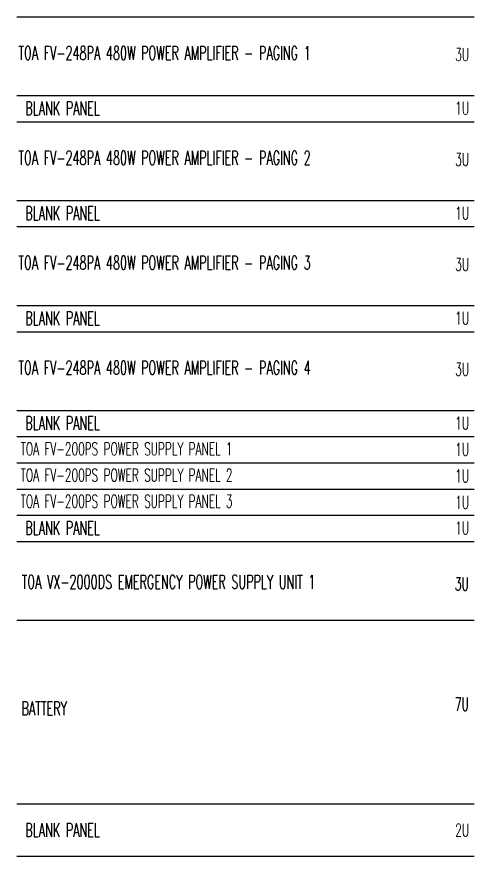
# Model space of a CAD drawing. Header units: millimetres. Extents: x 2974 to 5671, y 1205 to 3288.
# Drawn here: x 4327.9 to 4495, y 1302.7 to 1609.7 of the extents above; entities that cross this region are included whole.
import ezdxf
from ezdxf.enums import TextEntityAlignment as Align

# ---------------------------------------------------------------- set-up
doc = ezdxf.new("R2010")
doc.units = ezdxf.units.MM
doc.layers.add('0-RACK', color=7, linetype='Continuous')
doc.layers.add('TEXT', color=3, linetype='Continuous')
doc.styles.add('SIMPLEX', font='simplex.shx', dxfattribs={"width": 0.6})

msp = doc.modelspace()

# ---------------------------------------------------------------- linework, layer by layer
at = {"layer": '0-RACK', "color": 0, "linetype": 'Continuous'}
for p, q in [((4327.85889, 1609.66277, -0.02095), (4495.01591, 1609.66277, -0.02095)), ((4327.85889, 1580.88561, -0.02095), (4495.01591, 1580.88561, -0.02095)), ((4327.85889, 1571.29322, -0.02095), (4495.01591, 1571.29322, -0.02095)), ((4327.85889, 1542.51606, -0.02095), (4495.01591, 1542.51606, -0.02095)), ((4327.85889, 1532.92367, -0.02095), (4495.01591, 1532.92367, -0.02095)), ((4327.85889, 1504.10687, -0.02095), (4495.01591, 1504.10687, -0.02095)), ((4327.85889, 1494.51449, -0.02095), (4495.01591, 1494.51449, -0.02095)), ((4327.85889, 1465.73732, -0.02095), (4495.01591, 1465.73732, -0.02095)), ((4327.85889, 1456.14494, -0.02095), (4495.01591, 1456.14494, -0.02095)), ((4327.85889, 1446.55255, -0.02095), (4495.01591, 1446.55255, -0.02095)), ((4327.85889, 1436.96016, -0.02095), (4495.01591, 1436.96016, -0.02095)), ((4327.85889, 1427.3975, -0.02095), (4495.01591, 1427.3975, -0.02095)), ((4327.85889, 1417.78199, -0.02095), (4495.01591, 1417.78199, -0.02095)), ((4327.85889, 1388.98501, -0.02095), (4495.01591, 1388.98501, -0.02095)), ((4327.85889, 1388.98501, -0.02095), (4495.01591, 1388.98501, -0.02095)), ((4327.85889, 1388.97841, -0.02095), (4495.01591, 1388.97841, -0.02095)), ((4327.85889, 1321.85151, -0.02095), (4495.01591, 1321.85151, -0.02095)), ((4327.85889, 1302.70636, -0.02095), (4495.01591, 1302.70636, -0.02095))]:
    msp.add_line(p, q, dxfattribs=at)

# ---------------------------------------------------------------- texts
at = {"layer": '0-RACK', "color": 3, "extrusion": (-4.40822e-16, 0.000346206, 1), "style": 'SIMPLEX', "width": 0.6}
for s, p in [('TOA FV-248PA 480W POWER AMPLIFIER - PAGING 1', (4328.42271, 1596.45473, 0.48235)), ('TOA FV-248PA 480W POWER AMPLIFIER - PAGING 2', (4328.42271, 1558.08518, 0.46907)), ('TOA FV-248PA 480W POWER AMPLIFIER - PAGING 3', (4328.42271, 1519.71563, 0.45578)), ('TOA FV-248PA 480W POWER AMPLIFIER - PAGING 4', (4328.42271, 1481.30645, 0.44249))]:
    msp.add_text(s, height=5, dxfattribs=at).set_placement(p, align=Align.MIDDLE_LEFT)
at = {"layer": '0-RACK', "color": 3, "style": 'SIMPLEX', "width": 0.6}
for p in [(4490.63324, 1595.84905, -0.02095), (4490.63324, 1557.4795, -0.02095), (4490.63324, 1519.10995, -0.02095), (4490.63324, 1480.74039, -0.02095)]:
    msp.add_text('3U', height=4.689612, dxfattribs=at).set_placement(p, align=Align.MIDDLE_CENTER)
at = {"layer": '0-RACK', "color": 7, "style": 'SIMPLEX', "width": 0.6}
for s, height, p in [('BLANK PANEL', 5, (4344.59717, 1576.22259, -0.02095)), ('1U', 4.689612, (4490.63152, 1576.22259, -0.02095)), ('BLANK PANEL', 5, (4344.59717, 1537.85304, -0.02095)), ('1U', 4.689612, (4490.63152, 1537.85304, -0.02095)), ('BLANK PANEL', 5, (4344.59717, 1499.44385, -0.02095)), ('1U', 4.689612, (4490.63152, 1499.45376, -0.02095)), ('BLANK PANEL', 5, (4344.59717, 1461.0743, -0.02095)), ('1U', 4.689612, (4490.63152, 1461.08421, -0.02095)), ('1U', 4.689612, (4490.63152, 1441.77617, -0.02095)), ('BLANK PANEL', 5, (4344.59717, 1422.73448, -0.02095)), ('1U', 4.689612, (4490.63152, 1422.74438, -0.02095)), ('2U', 4.689612, (4490.63152, 1312.25912, -0.02095))]:
    msp.add_text(s, height=height, dxfattribs=at).set_placement(p, align=Align.MIDDLE_CENTER)
at = {"layer": '0-RACK', "color": 6, "extrusion": (-4.40822e-16, 0.000346206, 1), "style": 'SIMPLEX', "width": 0.6}
for s, p in [('TOA FV-200PS POWER SUPPLY PANEL 1', (4329.27381, 1451.64601, 0.31559)), ('TOA FV-200PS POWER SUPPLY PANEL 2', (4329.27381, 1442.05363, 0.31227)), ('TOA FV-200PS POWER SUPPLY PANEL 3', (4329.27381, 1432.49096, 0.30896))]:
    msp.add_text(s, height=4.6896118, dxfattribs=at).set_placement(p, align=Align.MIDDLE_LEFT)
at = {"layer": '0-RACK', "color": 6, "style": 'SIMPLEX', "width": 0.6}
for p in [(4490.63152, 1451.49182, -0.02095), (4490.63152, 1441.75635, -0.02095), (4490.63152, 1432.13424, -0.02095)]:
    msp.add_text('1U', height=4.689612, dxfattribs=at).set_placement(p, align=Align.MIDDLE_CENTER)
at = {"layer": '0-RACK', "color": 141, "style": 'SIMPLEX', "width": 0.6}
msp.add_text('7U', height=4.796194, dxfattribs=at).set_placement((4490.46599, 1358.29912, -0.02095), align=Align.MIDDLE_CENTER)
msp.add_text('BATTERY', height=5, dxfattribs=at).set_placement((4329.60932, 1356.73411, -0.02095), align=Align.MIDDLE_LEFT)
at = {"layer": '0-RACK', "color": 0, "style": 'SIMPLEX', "width": 0.6}
msp.add_text('BLANK PANEL', height=5, dxfattribs=at).set_placement((4344.59717, 1312.25912, -0.02095), align=Align.MIDDLE_CENTER)
at = {"layer": 'TEXT', "color": 141, "style": 'SIMPLEX', "width": 0.6}
msp.add_text('TOA VX-2000DS EMERGENCY POWER SUPPLY UNIT 1', height=5, dxfattribs=at).set_placement((4329.6329, 1403.0378, -0.04993), align=Align.MIDDLE_LEFT)
msp.add_text('3U', height=4.796194, dxfattribs=at).set_placement((4490.48515, 1402.27882, -0.02095), align=Align.MIDDLE_CENTER)

doc.saveas('drawing.dxf')
